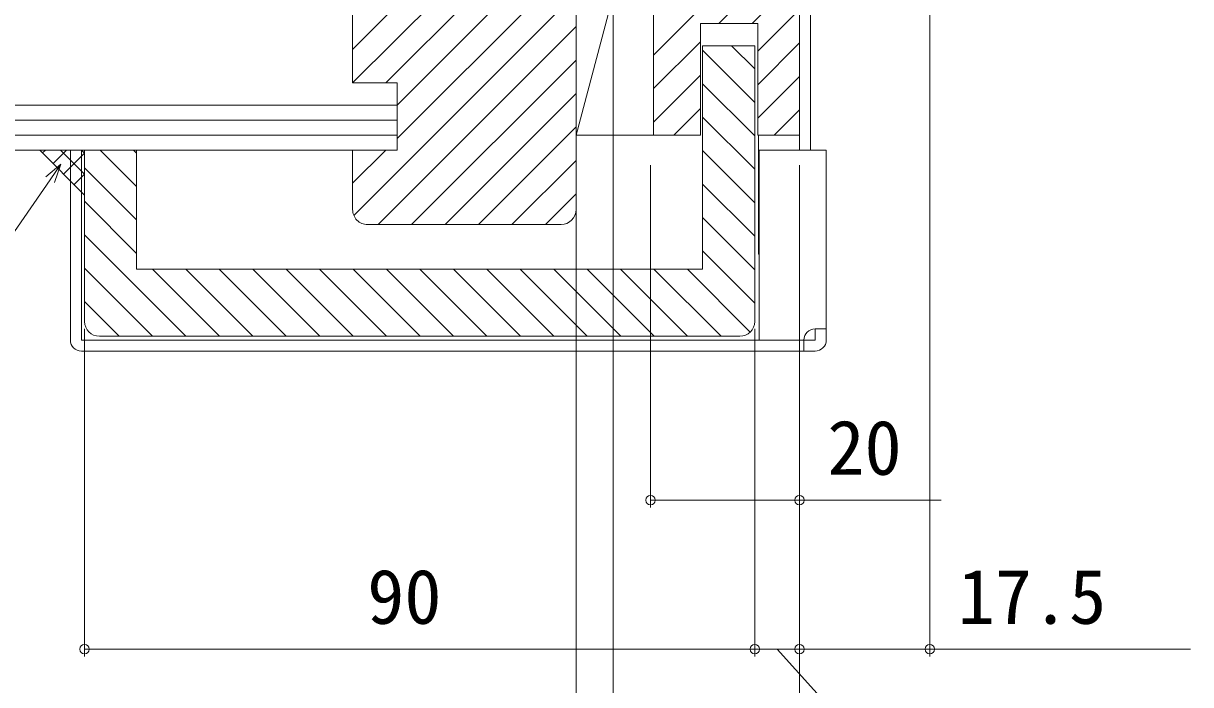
# Model space of a CAD drawing. Units: millimetres, scale not verified. Extents: x -1188 to -198, y -840 to 760.
# Drawn here: x -962.2 to -805.5, y -704.8 to -616 of the extents above; entities that cross this region are included whole.
import ezdxf
from ezdxf.enums import TextEntityAlignment as Align

# ---------------------------------------------------------------- set-up
doc = ezdxf.new("R2010")
doc.units = ezdxf.units.MM
doc.header["$LTSCALE"] = 4
for name, color, linetype, lineweight in [('0-6_YKK_13', 4, 'Continuous', 9), ('0-8_YKK_D', 6, 'Continuous', 9), ('0-9_YSS_K', 3, 'Continuous', 9), ('0-A_YSS_KE', 7, 'Continuous', 9)]:
    doc.layers.add(name, color=color, linetype=linetype, lineweight=lineweight)
doc.styles.add('ＭＳ ゴシック', font='')
doc.styles.get('ＭＳ ゴシック').set_extended_font_data('MS Gothic')

msp = doc.modelspace()

# ---------------------------------------------------------------- linework, layer by layer
at = {"layer": '0-6_YKK_13'}
for p, q in [((-856.5, -549.504), (-856.5, -633.004)), ((-858, -565.004), (-858, -631.004)), ((-863.5, -631.004), (-858, -631.004)), ((-863.5, -647.004), (-863.5, -631.004)), ((-858, -631.004), (-858, -633.004)), ((-955.9, -633.004), (-954.4, -633.004)), ((-955.9, -633.004), (-955.9, -658.504)), ((-954.4, -633.004), (-954.4, -658.504)), ((-863.4, -633.004), (-863.4, -658.504)), ((-855.9, -633.004), (-863.4, -633.004)), ((-855.9, -633.004), (-854.4, -633.004)), ((-854.4, -658.504), (-854.4, -633.004)), ((-863.4, -647.004), (-863.5, -647.004)), ((-855.9, -657.004), (-854.4, -657.004)), ((-855.9, -657.004), (-855.9, -658.504)), ((-954.4, -658.504), (-855.9, -658.504)), ((-857.4, -658.504), (-857.4, -660.004)), ((-954.4, -660.004), (-855.9, -660.004))]:
    msp.add_line(p, q, dxfattribs=at)
for centre, start, end in [((-855.9, -658.504), 90, 180), ((-954.4, -658.504), 180, 270), ((-855.9, -658.504), 270, 0)]:
    msp.add_arc(centre, 1.5, start, end, dxfattribs=at)
at = {"layer": '0-8_YKK_D'}
for p, q in [((-840.498, -549.002), (-840.499, -701)), ((-883, -568.703), (-883, -741)), ((-883, -568.703), (-883, -741)), ((-888, -569.003), (-888, -741)), ((-959.17, -636.603), (-957.159, -634.893)), ((-957.159, -634.893), (-958.608, -636.991)), ((-957.159, -634.893), (-958.046, -637.38)), ((-877.999, -635.047), (-877.999, -681)), ((-857.999, -635.047), (-857.999, -681)), ((-958.608, -636.991), (-981.093, -669.536)), ((-888, -642.002), (-888, -761)), ((-953.999, -656.999), (-953.999, -700.999)), ((-863.999, -657), (-863.999, -701)), ((-882.999, -666.047), (-883, -721)), ((-857.999, -666.047), (-858, -721)), ((-857.999, -666.047), (-857.999, -701)), ((-857.999, -672.002), (-857.999, -701)), ((-877.999, -680), (-857.999, -680)), ((-857.999, -680), (-838.969, -680)), ((-863.999, -700), (-953.999, -699.999)), ((-857.999, -700), (-863.999, -700)), ((-863.999, -700.002), (-863.999, -701)), ((-860.999, -700), (-842.608, -720.349)), ((-857.999, -700), (-840.499, -700)), ((-840.499, -700), (-805.469, -700))]:
    msp.add_line(p, q, dxfattribs=at)
for centre in [(-877.999, -680), (-857.999, -680), (-953.999, -699.999), (-863.999, -700), (-863.999, -700), (-857.999, -700), (-857.999, -700), (-840.499, -700)]:
    msp.add_circle(centre, 0.637, dxfattribs=at)
at = {"layer": '0-9_YSS_K', "color": 4}
for p, q in [((-918, -512.002), (-918, -624.002)), ((-918, -619.499), (-890.503, -592.002)), ((-888, -641.002), (-888, -592.002)), ((-918, -623.989), (-888, -593.989)), ((-913.523, -624.002), (-888, -598.479)), ((-912, -626.969), (-888, -602.969)), ((-912, -631.459), (-888, -607.459)), ((-917.839, -641.788), (-888, -611.949)), ((-914.563, -643.002), (-888, -616.44)), ((-910.073, -643.002), (-888, -620.93)), ((-918, -624.002), (-912, -624.002)), ((-912, -624.002), (-912, -633.002)), ((-905.582, -643.002), (-888, -625.42)), ((-901.092, -643.002), (-888, -629.91)), ((-918, -637.459), (-913.543, -633.002)), ((-918, -633.002), (-918, -641.002)), ((-912, -633.002), (-918, -633.002)), ((-896.602, -643.002), (-888, -634.4)), ((-892.112, -643.002), (-888, -638.89)), ((-916, -643.002), (-890, -643.002))]:
    msp.add_line(p, q, dxfattribs=at)
at = {"layer": '0-9_YSS_K'}
for p, q in [((-888, -631.004), (-888, -592.002)), ((-877.6, -592.002), (-888, -631.004)), ((-877.6, -592.002), (-877.6, -631.004)), ((-912, -627.002), (-1003, -627.002)), ((-912, -627.002), (-912, -633.002)), ((-912, -629.002), (-1003, -629.002)), ((-912, -631.002), (-1003, -631.002)), ((-877.6, -631.004), (-888, -631.004)), ((-912, -633.002), (-1003, -633.002)), ((-960, -633.004), (-954, -639.074)), ((-954, -633.004), (-960, -633.004)), ((-959.243, -633.004), (-959.624, -633.384)), ((-956.414, -633.004), (-958.218, -634.807)), ((-957.242, -633.004), (-954, -636.246)), ((-954.414, -633.004), (-954, -633.417)), ((-954, -639.004), (-954, -633.004)), ((-954, -633.417), (-956.812, -636.229)), ((-954, -636.246), (-955.406, -637.652))]:
    msp.add_line(p, q, dxfattribs=at)
at = {"layer": '0-9_YSS_K', "color": 7}
for p, q in [((-877.6, -620.273), (-858, -600.673)), ((-868.84, -616.004), (-858, -605.163)), ((-864.35, -616.004), (-858, -609.653)), ((-863.6, -619.744), (-858, -614.144)), ((-877.6, -624.763), (-871.3, -618.463)), ((-864, -622.123), (-867.119, -619.004)), ((-863.6, -624.234), (-858, -618.634)), ((-864, -626.613), (-871, -619.613)), ((-877.6, -629.253), (-871.3, -622.953)), ((-863.6, -628.724), (-858, -623.124)), ((-864, -631.103), (-871, -624.103)), ((-874.86, -631.004), (-871.3, -627.444)), ((-861.39, -631.004), (-858, -627.614)), ((-864, -635.593), (-871, -628.593)), ((-947, -637.906), (-951.902, -633.004)), ((-947, -633.416), (-947.412, -633.004)), ((-864, -640.083), (-871, -633.083)), ((-947, -642.396), (-954, -635.396)), ((-864, -644.573), (-871, -637.573)), ((-947, -646.886), (-954, -639.886)), ((-864, -649.064), (-871, -642.064)), ((-940.372, -658.004), (-954, -644.376)), ((-864, -653.554), (-871, -646.554)), ((-944.862, -658.004), (-954, -648.866)), ((-935.882, -658.004), (-944.882, -649.004)), ((-931.392, -658.004), (-940.392, -649.004)), ((-926.902, -658.004), (-935.902, -649.004)), ((-922.412, -658.004), (-931.412, -649.004)), ((-917.922, -658.004), (-926.922, -649.004)), ((-913.432, -658.004), (-922.432, -649.004)), ((-908.941, -658.004), (-917.941, -649.004)), ((-904.451, -658.004), (-913.451, -649.004)), ((-899.961, -658.004), (-908.961, -649.004)), ((-895.471, -658.004), (-904.471, -649.004)), ((-890.981, -658.004), (-899.981, -649.004)), ((-886.491, -658.004), (-895.491, -649.004)), ((-882.001, -658.004), (-891.001, -649.004)), ((-877.511, -658.004), (-886.511, -649.004)), ((-873.02, -658.004), (-882.02, -649.004)), ((-868.53, -658.004), (-877.53, -649.004)), ((-864.606, -657.438), (-873.04, -649.004)), ((-949.353, -658.004), (-954, -653.356))]:
    msp.add_line(p, q, dxfattribs=at)
at = {"layer": '0-9_YSS_K', "color": 4}
for centre, start, end in [((-916, -641.002), 179.99997, 270.00002), ((-890, -641.002), 270.00002, 0)]:
    msp.add_arc(centre, 2, start, end, dxfattribs=at)
at = {"layer": '0-A_YSS_KE'}
for p, q in [((-877.6, -631.004), (-877.6, -574.004)), ((-858, -588.004), (-858, -631.004)), ((-871.3, -616.004), (-871.3, -631.004)), ((-863.6, -616.004), (-871.3, -616.004)), ((-863.6, -631.004), (-863.6, -616.004)), ((-871, -619.004), (-871, -649.004)), ((-864, -619.004), (-871, -619.004)), ((-864, -656.004), (-864, -619.004)), ((-871.3, -631.004), (-877.6, -631.004)), ((-858, -631.004), (-863.6, -631.004)), ((-954, -633.004), (-954, -656.004)), ((-947, -633.004), (-954, -633.004)), ((-947, -649.004), (-947, -633.004)), ((-871, -649.004), (-947, -649.004)), ((-952, -658.004), (-866, -658.004))]:
    msp.add_line(p, q, dxfattribs=at)
for centre, start, end in [((-952, -656.004), 180, 269.99998), ((-866, -656.004), 270, 359.99998)]:
    msp.add_arc(centre, 2, start, end, dxfattribs=at)

# ---------------------------------------------------------------- texts
at = {"layer": '0-8_YKK_D', "color": 4, "style": 'ＭＳ ゴシック'}
for s, p in [('20', (-854.249, -678.8)), ('90', (-916.039, -698.8)), ('17.5', (-836.749, -698.8))]:
    msp.add_text(s, height=7.331, dxfattribs=at).set_placement(p, align=Align.BOTTOM_LEFT)

doc.saveas('drawing.dxf')
